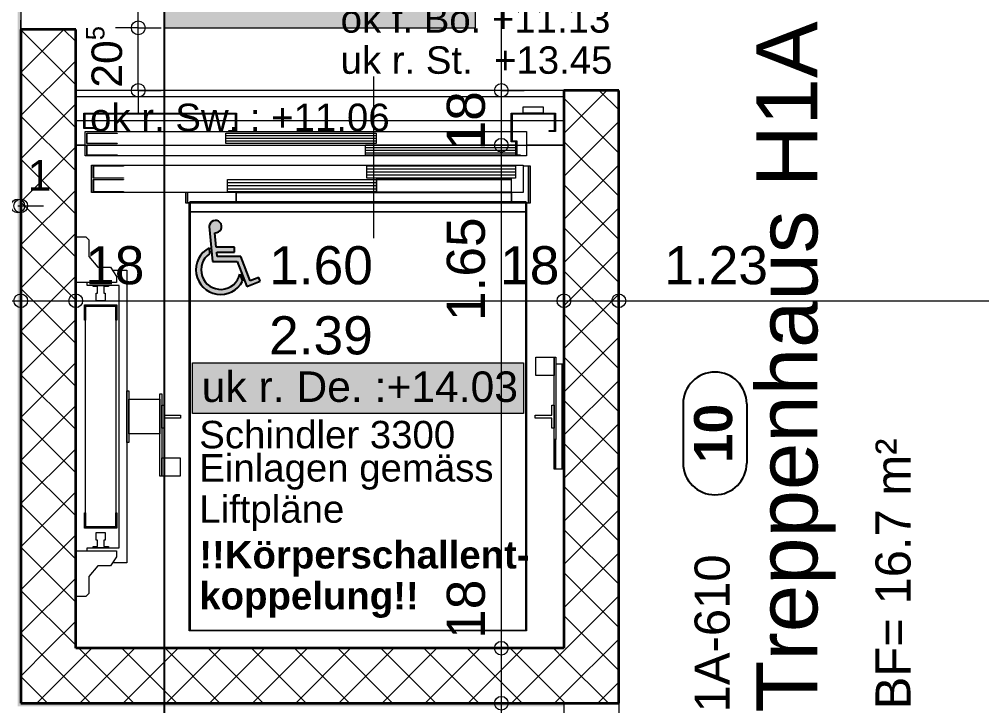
# Model space of a CAD drawing. Header units: metres. Extents: x 0.003 to 0.843, y 0.003 to 0.597.
# Drawn here: x 0.4587 to 0.5218, y 0.3459 to 0.391 of the extents above; entities that cross this region are included whole.
import ezdxf

# ---------------------------------------------------------------- set-up
doc = ezdxf.new("R2010")
doc.units = ezdxf.units.M
for name, pattern in [('AUSGEZOGEN', [0]), ('GESTRICHELT', [0.0033, 0.0025, -0.0008]), ('KURZGESTRICHELT', [0.0025, 0.0015, -0.001]), ('RAND', [44.449999999999996, 12.7, -6.35, 12.7, -6.35, 0, -6.35]), ('STRICHPUNKT', [25.4, 12.7, -6.35, 0, -6.35]), ('VERDECKT', [9.524999999999999, 6.35, -3.175])]:
    doc.linetypes.add(name, pattern=pattern)
for name, color, linetype, lineweight in [('Aufzuege', 7, 'AUSGEZOGEN', 18), ('Beton Ansicht', 7, 'AUSGEZOGEN', 13), ('Bodenplatte', 7, 'AUSGEZOGEN', 18), ('Daemmung', 7, 'AUSGEZOGEN', 18), ('Decke', 7, 'AUSGEZOGEN', 35), ('Detailmasse', 7, 'AUSGEZOGEN', 13), ('Raumbezeichnung', 7, 'AUSGEZOGEN', 18), ('Schnittbegrenzung', 7, 'AUSGEZOGEN', 13), ('Sturz', 7, 'GESTRICHELT', 18), ('Text Koten', 7, 'AUSGEZOGEN', 25), ('Text Werkplan Ausfuehrung', 7, 'AUSGEZOGEN', 25), ('Tuerschwelle', 7, 'AUSGEZOGEN', 25), ('Vermassung Decke', 180, 'VERDECKT', 25), ('Wand Beton bewehrt', 7, 'AUSGEZOGEN', 35), ('Werkplan- Ausfuehrungsmasse', 7, 'AUSGEZOGEN', 13)]:
    doc.layers.add(name, color=color, linetype=linetype, lineweight=lineweight)
doc.styles.add('ARIAL', font='ARIAL.TTF')

msp = doc.modelspace()

# ---------------------------------------------------------------- hatches: boundary and pattern name
at = {"layer": 'Daemmung', "linetype": 'VERDECKT', "lineweight": 18, "true_color": 0xffe0e0}
msp.add_hatch(color=254, dxfattribs=at).paths.add_polyline_path([(0.4341599903628233, 0.3214973598660222), (0.494359989017249, 0.3214973598660222), (0.494359989017249, 0.3216973598615518), (0.4343599903583528, 0.3216973598615518), (0.4343599903583528, 0.3964973581896415), (0.4585599898174405, 0.3964973581896415), (0.4585599898174405, 0.3908973583148113), (0.4587599898129703, 0.3908973583148113), (0.4587599898129703, 0.3966973581851712), (0.4341599903628233, 0.3966973581851712)])
at = {"layer": 'Daemmung', "linetype": 'AUSGEZOGEN', "lineweight": 18, "true_color": 0xffe0e0}
msp.add_hatch(color=254, dxfattribs=at).paths.add_polyline_path([(0.4585599898174405, 0.3458973593206397), (0.494359989017249, 0.3458973593206397), (0.494359989017249, 0.3460973593161694), (0.4587599898129703, 0.3460973593161694), (0.4587599898129703, 0.3908973583148113), (0.4585599898174405, 0.3908973583148113)])
at = {"layer": 'Decke', "linetype": 'RAND', "lineweight": 18, "true_color": 0xedf5de}
msp.add_hatch(color=7, dxfattribs=at).paths.add_polyline_path([(0.4681599896028643, 0.4107973578700115), (0.4681599896028643, 0.3903973583259872), (0.4885599891468887, 0.3903973583259872), (0.4885599891468887, 0.4107973578700115)])
at = {"layer": 'Text Koten', "linetype": 'AUSGEZOGEN', "lineweight": 13, "true_color": 0xf1f1f1}
msp.add_hatch(color=7, dxfattribs=at).paths.add_polyline_path([(0.4700199895612904, 0.368430692150314), (0.4700199895612904, 0.3650973588914863), (0.4917199890762575, 0.3650973588914863), (0.4917199890762575, 0.368430692150314)])
at = {"layer": 'Text Werkplan Ausfuehrung', "linetype": 'AUSGEZOGEN', "lineweight": 25}
for points in [[(0.4719165054410817, 0.3772686108831285), (0.4719265008591086, 0.3773398522521634), (0.4719237709979624, 0.3774117395869416), (0.4719084014948072, 0.3774820177444027), (0.4718808744989464, 0.377548482062216), (0.4718420535465484, 0.3776090475201805), (0.4717931564710716, 0.3776618141483959), (0.4717357171991909, 0.3777051266303056), (0.4716715376307236, 0.3777376262308385), (0.4716026311120947, 0.3777582934206303), (0.4715311592766137, 0.3777664798591941), (0.4714593642329116, 0.3777619287336976), (0.4713894982288317, 0.3777447828153114), (0.471323752997239, 0.37771557998041), (0.471264191000225, 0.3776752363371051), (0.4712126807285989, 0.3776250174864572), (0.4711708380863566, 0.3775664988199169), (0.4711399756989368, 0.3775015160984731), (0.4711210617354767, 0.3774321078638782), (0.4711146895368306, 0.3773604514884218), (0.4713225895321737, 0.3750654515398282), (0.4729425894959638, 0.3750654515398282), (0.4735797894817227, 0.3734292515764006), (0.4744599894620483, 0.3737721515687363), (0.4743627894642212, 0.3740232515631247), (0.473795789476894, 0.3738045515680133), (0.4731747894907752, 0.3754029515322845), (0.4716303895252947, 0.3754029515322845), (0.4716060895258389, 0.3756729515262496), (0.472777889499646, 0.3756729515262496), (0.472777889499646, 0.3760104515187059), (0.4715763895265013, 0.3760104515187059), (0.4714899895284331, 0.3769554514975835), (0.4715619229607154, 0.3769563583402137), (0.4716325681120145, 0.376969941551959), (0.4716997088072121, 0.376995775020403), (0.4717612388077971, 0.3770330483362118), (0.4718152278856676, 0.377080592216093), (0.4718599823753845, 0.3771369151838208), (0.4718940983053413, 0.3772002503586177)], [(0.4709444437927781, 0.3758610356032464), (0.4707948674548957, 0.3757446530675849), (0.4706599079829839, 0.3756115970027008), (0.4705414127552702, 0.3754636887322404), (0.470441003780947, 0.3753029528826711), (0.4703600554974694, 0.3751315896693968), (0.4702996759567176, 0.3749519447793505), (0.4702606916575471, 0.3747664772623038), (0.4702436362323479, 0.3745777258704343), (0.4702487431424749, 0.3743882743068875), (0.4702759424825381, 0.3742007158590331), (0.4703248619372932, 0.3740176179005308), (0.4703948318780412, 0.3738414867481107), (0.4704848945287659, 0.3736747333541243), (0.4705938170765515, 0.373519640304488), (0.4707201085468064, 0.3733783305737471), (0.4708620402123111, 0.3732527384649652), (0.4710176692567137, 0.3731445831322271), (0.4711848653685631, 0.3730553450481839), (0.4713613399018488, 0.3729862457387603), (0.4715446772038848, 0.3729382310624269), (0.4717323676817133, 0.3729119582629219), (0.471921842154397, 0.372907786972637), (0.4721105070209766, 0.372925774289834), (0.4722957797626985, 0.3729656739970514), (0.4724751242935475, 0.3730269399314358), (0.4726460856751834, 0.3731087334608279), (0.472806323721106, 0.3732099349632887), (0.4729536450300409, 0.3733291591529269), (0.4730860330100824, 0.3734647740422357), (0.4732016754825903, 0.373614923281372), (0.4732989894880018, 0.3737775515686067), (0.4731153894920982, 0.3742500515580655), (0.473067304780577, 0.3740846350041102), (0.4729974890411057, 0.3739271531374629), (0.4729072014293796, 0.3737804462086228), (0.4727980703197685, 0.3736471601376489), (0.4726720639369097, 0.3735296987938819), (0.472531454857963, 0.3734301806411745), (0.4723787790257445, 0.3733504005305137), (0.4722167900119493, 0.3732917973291483), (0.4720484093553489, 0.3732554279700198), (0.4718766738706323, 0.3732419483895428), (0.4717046808781996, 0.3732516016975187), (0.4715355323427108, 0.3732842137925513), (0.4713722789278655, 0.3733391965020346), (0.4712178649764325, 0.3734155581900955), (0.4710750754078045, 0.3735119216421491), (0.4709464854908283, 0.3736265489035345), (0.4708344143977697, 0.3737573726242481), (0.4707408833770818, 0.373902033344451), (0.4706675792993549, 0.3740579220483055), (0.4706158242339075, 0.3742222272186473), (0.470586551604722, 0.3743919855438673), (0.4705802893557565, 0.3745641353624506), (0.4705971504292578, 0.3747355718813175), (0.4706368307288011, 0.3749032031720381), (0.4706986146037944, 0.3750640059350476), (0.4707813877565333, 0.3752150800260965), (0.4708836573390192, 0.3753537007615551), (0.471003578877091, 0.3754773680592008), (0.4711389895362781, 0.3755838515282435), (0.4711065895370018, 0.375959151519854)]]:
    msp.add_hatch(color=7, dxfattribs=at).paths.add_polyline_path(points)

# ---------------------------------------------------------------- linework, layer by layer
at = {"layer": 'Aufzuege', "color": 7, "linetype": 'AUSGEZOGEN', "lineweight": 13}
for p, q in [((0.4818999892957516, 0.3765973586344412), (0.4818999892957516, 0.3871973583975127)), ((0.4623599897325056, 0.3862973584176302), (0.4623599897325046, 0.3496973592357032)), ((0.494359989017249, 0.3496973592357032), (0.49435998901725, 0.3862973584176302)), ((0.4623599897325046, 0.3858973584265701), (0.494359989017249, 0.3858973584265701)), ((0.4916999890767044, 0.3852173584417693), (0.4929999890476472, 0.3852173584417693)), ((0.4916999890767044, 0.3847973584511569), (0.4916999890767044, 0.3852173584417693)), ((0.4929999890476472, 0.3852173584417693), (0.4929999890476472, 0.3847973584511569)), ((0.4628999897204347, 0.3842973584623328), (0.4623599897325046, 0.3842973584623328)), ((0.4628999897204347, 0.3842973584623328), (0.4623599897325046, 0.3842973584623328)), ((0.4628999897204347, 0.3847973584511569), (0.4728999894969173, 0.3847973584511569)), ((0.4628999897204347, 0.3837973584735087), (0.4628999897204347, 0.3847973584511569)), ((0.4728399894982583, 0.384737358452498), (0.4629599897190935, 0.384737358452498)), ((0.4629599897190935, 0.384737358452498), (0.4629599897190935, 0.3838573584721677)), ((0.4728399894982583, 0.3842973584623328), (0.4629599897190935, 0.3842973584623328)), ((0.4728399894982583, 0.3842973584623328), (0.4629599897190935, 0.3842973584623328)), ((0.4728399894982583, 0.3836573584766379), (0.4728399894982583, 0.384737358452498)), ((0.4728999894969173, 0.3847973584511569), (0.4728999894969173, 0.383597358477979)), ((0.4908999890945859, 0.3842973584623328), (0.4728999894969173, 0.3842973584623328)), ((0.4908999890945859, 0.3842973584623328), (0.4728999894969173, 0.3842973584623328)), ((0.4908999890945859, 0.3847973584511569), (0.4937999890297657, 0.3847973584511569)), ((0.4908999890945859, 0.3829173584931782), (0.4908999890945859, 0.3847973584511569)), ((0.4937399890311071, 0.384737358452498), (0.4909599890932448, 0.384737358452498)), ((0.4909599890932448, 0.384737358452498), (0.4909599890932448, 0.3829773584918371)), ((0.4937399890311071, 0.3842973584623328), (0.4909599890932448, 0.3842973584623328)), ((0.4937399890311071, 0.3842973584623328), (0.4909599890932448, 0.3842973584623328)), ((0.4929999890476472, 0.3847973584511569), (0.4916999890767044, 0.3847973584511569)), ((0.4937399890311071, 0.3836573584766379), (0.4937399890311071, 0.384737358452498)), ((0.4937999890297657, 0.3847973584511569), (0.4937999890297657, 0.383597358477979)), ((0.494359989017249, 0.3842973584623328), (0.4937999890297657, 0.3842973584623328)), ((0.494359989017249, 0.3842973584623328), (0.4937999890297657, 0.3842973584623328)), ((0.4635399897061295, 0.3837973584735087), (0.4628999897204347, 0.3837973584735087)), ((0.4629599897190935, 0.3838573584721677), (0.4635399897061295, 0.3838573584721677)), ((0.4629799897186465, 0.383597358477979), (0.4908999890945859, 0.383597358477979)), ((0.4629799897186465, 0.3819973585137418), (0.4629799897186465, 0.383597358477979)), ((0.4635399897061295, 0.3838573584721677), (0.4635399897061295, 0.3837973584735087)), ((0.4723999895080931, 0.383597358477979), (0.4723999895080931, 0.3836573584766379)), ((0.4723999895080931, 0.3836573584766379), (0.4728399894982583, 0.3836573584766379)), ((0.4728999894969173, 0.383597358477979), (0.4723999895080931, 0.383597358477979)), ((0.4909599890932448, 0.383597358477979), (0.4918999890722341, 0.383597358477979)), ((0.4918999890722341, 0.383597358477979), (0.4918999890722341, 0.3819973585137418)), ((0.4933999890387066, 0.383597358477979), (0.4933999890387066, 0.3836573584766379)), ((0.4933999890387066, 0.3836573584766379), (0.4937399890311071, 0.3836573584766379)), ((0.4937999890297657, 0.383597358477979), (0.4933999890387066, 0.383597358477979)), ((0.4630799897164112, 0.3828173584954134), (0.4630799897164112, 0.3834973584802142)), ((0.4630799897164112, 0.3834973584802142), (0.4650799896717078, 0.3834973584802142)), ((0.4630999897159643, 0.3834773584806612), (0.4630999897159643, 0.3828373584949665)), ((0.4650799896717078, 0.3834773584806612), (0.4630999897159643, 0.3834773584806612)), ((0.4650799896717078, 0.3834973584802142), (0.4650799896717078, 0.3834773584806612)), ((0.4721999895125635, 0.383327358484014), (0.4820499892923988, 0.383327358484014)), ((0.4721999895125635, 0.3831573584878138), (0.4820499892923988, 0.3831573584878138)), ((0.4721999895125635, 0.3829873584916136), (0.4820499892923988, 0.3829873584916136)), ((0.4722009895125414, 0.3834973584802142), (0.4820489892924213, 0.3834973584802142)), ((0.4722009895125414, 0.3828173584954134), (0.4722009895125414, 0.3834973584802142)), ((0.4820489892924213, 0.3834973584802142), (0.4820489892924213, 0.3828173584954134)), ((0.4909599890932448, 0.3829773584918371), (0.4912799890860922, 0.3829773584918371)), ((0.4912799890860922, 0.3829773584918371), (0.4912799890860922, 0.3820573585124007)), ((0.4623599897325046, 0.3826973584980956), (0.4629799897186465, 0.3826973584980956)), ((0.4629799897186465, 0.3826973584980956), (0.4623599897325046, 0.3826973584980956)), ((0.4650799896717078, 0.3828173584954134), (0.4630799897164112, 0.3828173584954134)), ((0.4630799897164112, 0.3820373585128479), (0.4630799897164112, 0.3827173584976487)), ((0.4630799897164112, 0.3827173584976487), (0.4650799896717078, 0.3827173584976487)), ((0.4630999897159643, 0.3828373584949665), (0.4650799896717078, 0.3828373584949665)), ((0.4630999897159643, 0.3826973584980956), (0.4630999897159643, 0.3820573585124007)), ((0.4650799896717078, 0.3826973584980956), (0.4630999897159643, 0.3826973584980956)), ((0.4650799896717078, 0.3828373584949665), (0.4650799896717078, 0.3828173584954134)), ((0.4650799896717078, 0.3827173584976487), (0.4650799896717078, 0.3826973584980956)), ((0.4820489892924213, 0.3828173584954134), (0.4722009895125414, 0.3828173584954134)), ((0.481349989308045, 0.3825473585014484), (0.4911999890878804, 0.3825473585014484)), ((0.481349989308045, 0.3823773585052483), (0.4911999890878804, 0.3823773585052483)), ((0.4813509893080229, 0.3827173584976487), (0.4911989890879029, 0.3827173584976487)), ((0.4813509893080229, 0.3820373585128479), (0.4813509893080229, 0.3827173584976487)), ((0.4912199890874334, 0.3829173584931782), (0.4908999890945859, 0.3829173584931782)), ((0.4911989890879029, 0.3827173584976487), (0.4911989890879029, 0.3820373585128479)), ((0.4912199890874334, 0.3819973585137418), (0.4912199890874334, 0.3829173584931782)), ((0.4918999890722341, 0.3826973584980956), (0.494359989017249, 0.3826973584980956)), ((0.494359989017249, 0.3826973584980956), (0.4918999890722341, 0.3826973584980956)), ((0.4912199890874334, 0.3819973585137418), (0.4629799897186465, 0.3819973585137418)), ((0.4650799896717078, 0.3820373585128479), (0.4630799897164112, 0.3820373585128479)), ((0.4630999897159643, 0.3820573585124007), (0.4650799896717078, 0.3820573585124007)), ((0.4650799896717078, 0.3820573585124007), (0.4650799896717078, 0.3820373585128479)), ((0.481349989308045, 0.3822073585090481), (0.4911999890878804, 0.3822073585090481)), ((0.4911989890879029, 0.3820373585128479), (0.4813509893080229, 0.3820373585128479)), ((0.4914999890811748, 0.3819973585137418), (0.4912199890874334, 0.3819973585137418)), ((0.4912799890860922, 0.3820573585124007), (0.4914999890811748, 0.3820573585124007)), ((0.4914999890811748, 0.3820573585124007), (0.4914999890811748, 0.3819973585137418)), ((0.4918999890722341, 0.3819973585137418), (0.4914999890811748, 0.3819973585137418)), ((0.4633999897092588, 0.3813973585271528), (0.4916999890767044, 0.3813973585271528)), ((0.4633999897092588, 0.379597358567386), (0.4633999897092588, 0.3813973585271528)), ((0.4634999897070236, 0.3805473585461518), (0.4634999897070236, 0.3813473585282705)), ((0.4634999897070236, 0.3813473585282705), (0.4654999896623201, 0.3813473585282705)), ((0.4635199897065764, 0.3813273585287175), (0.4635199897065764, 0.3805673585457048)), ((0.4654999896623201, 0.3813273585287175), (0.4635199897065764, 0.3813273585287175)), ((0.4654999896623201, 0.3813473585282705), (0.4654999896623201, 0.3813273585287175)), ((0.4814499893058097, 0.3811473585327408), (0.4911999890878804, 0.3811473585327408)), ((0.4814509893057879, 0.3813473585282705), (0.4911989890879029, 0.3813473585282705)), ((0.4814509893057879, 0.3805473585461518), (0.4814509893057879, 0.3813473585282705)), ((0.4911989890879029, 0.3813473585282705), (0.4911989890879029, 0.3805473585461518)), ((0.4916999890767044, 0.3813973585271528), (0.4916999890767044, 0.379597358567386)), ((0.4916999890767044, 0.381337358528494), (0.4920399890691049, 0.381337358528494)), ((0.4920399890691049, 0.381337358528494), (0.4920399890691049, 0.3788973585830322)), ((0.4920399890691049, 0.381337358528494), (0.4921399890668696, 0.381337358528494)), ((0.4920399890691049, 0.3788973585830322), (0.4920399890691049, 0.381337358528494)), ((0.4921399890668696, 0.381337358528494), (0.4921399890668696, 0.3788973585830322)), ((0.4654999896623201, 0.3805473585461518), (0.4634999897070236, 0.3805473585461518)), ((0.4634999897070236, 0.3796473585662684), (0.4634999897070236, 0.380447358548387)), ((0.4634999897070236, 0.380447358548387), (0.4654999896623201, 0.380447358548387)), ((0.4635199897065764, 0.3805673585457048), (0.4654999896623201, 0.3805673585457048)), ((0.4654999896623201, 0.3805673585457048), (0.4654999896623201, 0.3805473585461518)), ((0.4654999896623201, 0.380447358548387), (0.4654999896623201, 0.380427358548834)), ((0.4723009895103062, 0.380447358548387), (0.4820489892924213, 0.380447358548387)), ((0.4723009895103062, 0.3796473585662684), (0.4723009895103062, 0.380447358548387)), ((0.4814499893058097, 0.3809473585372112), (0.4911999890878804, 0.3809473585372112)), ((0.4814499893058097, 0.3807473585416815), (0.4911999890878804, 0.3807473585416815)), ((0.4911989890879029, 0.3805473585461518), (0.4814509893057879, 0.3805473585461518)), ((0.4820489892924213, 0.380447358548387), (0.4820489892924213, 0.3796473585662684)), ((0.4820999892912811, 0.3804573585481635), (0.4820999892912811, 0.380487358547493)), ((0.4820999892912811, 0.380487358547493), (0.4908999890945859, 0.380487358547493)), ((0.4820999892912811, 0.379617358566939), (0.4820999892912811, 0.3804573585481635)), ((0.4820999892912811, 0.3804573585481635), (0.4908999890945859, 0.3804573585481635)), ((0.4908999890945859, 0.3804573585481635), (0.4820999892912811, 0.3804573585481635)), ((0.4908999890945859, 0.380487358547493), (0.4908999890945859, 0.3804573585481635)), ((0.4908999890945859, 0.3804573585481635), (0.4908999890945859, 0.379617358566939)), ((0.4635199897065764, 0.380427358548834), (0.4635199897065764, 0.3796673585658213)), ((0.4654999896623201, 0.380427358548834), (0.4635199897065764, 0.380427358548834)), ((0.4722999895103283, 0.3802473585528574), (0.4820499892923988, 0.3802473585528574)), ((0.4722999895103283, 0.3800473585573278), (0.4820499892923988, 0.3800473585573278)), ((0.4722999895103283, 0.3798473585617981), (0.4820499892923988, 0.3798473585617981)), ((0.4728699894975878, 0.379597358567386), (0.4633999897092588, 0.379597358567386)), ((0.4654999896623201, 0.3796473585662684), (0.4634999897070236, 0.3796473585662684)), ((0.4635199897065764, 0.3796673585658213), (0.4654999896623201, 0.3796673585658213)), ((0.4654999896623201, 0.3796673585658213), (0.4654999896623201, 0.3796473585662684)), ((0.4695799895711251, 0.3788973585830322), (0.4695799895711251, 0.379597358567386)), ((0.4696799895688898, 0.3788973585830322), (0.4696799895688898, 0.379597358567386)), ((0.4696799895688898, 0.379597358567386), (0.4696799895688898, 0.3788973585830322)), ((0.4820489892924213, 0.3796473585662684), (0.4723009895103062, 0.3796473585662684)), ((0.4728699894975878, 0.378997358580797), (0.4728699894975878, 0.3796273585667154)), ((0.4728699894975878, 0.3796273585667154), (0.4820999892912811, 0.3796273585667154)), ((0.4728999894969173, 0.3789173585825852), (0.4728999894969173, 0.3795873585676096)), ((0.4728999894969173, 0.3795873585676096), (0.4908999890945859, 0.3795873585676096)), ((0.4820999892912811, 0.3795873585676096), (0.4820999892912811, 0.379617358566939)), ((0.4820999892912811, 0.379617358566939), (0.4908999890945859, 0.379617358566939)), ((0.4908999890945859, 0.379617358566939), (0.4820999892912811, 0.379617358566939)), ((0.4908999890945859, 0.3795873585676096), (0.4820999892912811, 0.3795873585676096)), ((0.4908999890945859, 0.3796273585667154), (0.4909299890939153, 0.3796273585667154)), ((0.4908999890945859, 0.379617358566939), (0.4908999890945859, 0.3795873585676096)), ((0.4908999890945859, 0.3795873585676096), (0.4908999890945859, 0.3789173585825852)), ((0.4909299890939153, 0.3796273585667154), (0.4909299890939153, 0.378997358580797)), ((0.4916999890767044, 0.379597358567386), (0.4909299890939153, 0.379597358567386)), ((0.4696799895688898, 0.3788973585830322), (0.4695799895711251, 0.3788973585830322)), ((0.4697999895662075, 0.3788973585830322), (0.4696799895688898, 0.3788973585830322)), ((0.4697999895662075, 0.3508373592102222), (0.4697999895662075, 0.3789573585816912)), ((0.4697999895662075, 0.3789573585816912), (0.4698599895648665, 0.3789573585816912)), ((0.4698599895648665, 0.3789573585816912), (0.4698599895648665, 0.378997358580797)), ((0.4698599895648665, 0.378997358580797), (0.4918599890731282, 0.378997358580797)), ((0.4698599895648665, 0.3789573585816912), (0.4698599895648665, 0.350897359208881)), ((0.4698599895648665, 0.3789573585816912), (0.4728699894975878, 0.3789573585816912)), ((0.4698599895648665, 0.3788973585830322), (0.4698599895648665, 0.3789573585816912)), ((0.4728699894975878, 0.3788973585830322), (0.4698599895648665, 0.3788973585830322)), ((0.4698599895648665, 0.3783273585957728), (0.4698599895648665, 0.3788973585830322)), ((0.4728699894975878, 0.3789573585816912), (0.4728699894975878, 0.3788973585830322)), ((0.4908999890945859, 0.3789173585825852), (0.4728999894969173, 0.3789173585825852)), ((0.4728999894969173, 0.3788873585832557), (0.4728999894969173, 0.3789173585825852)), ((0.4728999894969173, 0.3789173585825852), (0.4908999890945859, 0.3789173585825852)), ((0.4908999890945859, 0.3788873585832557), (0.4728999894969173, 0.3788873585832557)), ((0.4908999890945859, 0.3789173585825852), (0.4908999890945859, 0.3788873585832557)), ((0.4909299890939153, 0.3788973585830322), (0.4909299890939153, 0.3789573585816912)), ((0.4909299890939153, 0.3789573585816912), (0.4919199890717871, 0.3789573585816912)), ((0.4918599890731282, 0.3788973585830322), (0.4909299890939153, 0.3788973585830322)), ((0.4918599890731282, 0.378997358580797), (0.4918599890731282, 0.3789573585816912)), ((0.4918599890731282, 0.350897359208881), (0.4918599890731282, 0.3788973585830322)), ((0.4918599890731282, 0.3788973585830322), (0.4918599890731282, 0.3783273585957728)), ((0.4919199890717871, 0.3789573585816912), (0.4919199890717871, 0.3508373592102222)), ((0.4920399890691049, 0.3788973585830322), (0.4919199890717871, 0.3788973585830322)), ((0.4921399890668696, 0.3788973585830322), (0.4920399890691049, 0.3788973585830322)), ((0.4918599890731282, 0.3783273585957728), (0.4698599895648665, 0.3783273585957728)), ((0.4698599895648665, 0.3782973585964433), (0.4698599895648665, 0.3783273585957728)), ((0.4698599895648665, 0.3783273585957728), (0.4918599890731282, 0.3783273585957728)), ((0.4918599890731282, 0.3782973585964433), (0.4698599895648665, 0.3782973585964433)), ((0.4918599890731282, 0.3783273585957728), (0.4918599890731282, 0.3782973585964433)), ((0.4623599897325046, 0.376697358632206), (0.4630199897177524, 0.376697358632206)), ((0.4630199897177524, 0.376697358632206), (0.4632199897132821, 0.3764973586366764)), ((0.4632199897132821, 0.3764973586366764), (0.4632199897132821, 0.3753973586612633)), ((0.4632199897132821, 0.3753973586612633), (0.4638199896998711, 0.3746973586769095)), ((0.4638199896998711, 0.3746973586769095), (0.4646399896815426, 0.3746973586769095)), ((0.4646399896815426, 0.3746973586769095), (0.465039989672602, 0.3740973586903206)), ((0.4647733230118961, 0.3744973586813799), (0.4657199896574027, 0.3744973586813799)), ((0.4657199896574027, 0.3744973586813799), (0.4657199896574027, 0.3552973591105333)), ((0.465039989672602, 0.3736973586992612), (0.4623599897325046, 0.3736973586992612)), ((0.4631199897155174, 0.3734973587037317), (0.4631199897155174, 0.3736973586992612)), ((0.4652199896685787, 0.3734973587037317), (0.4631199897155174, 0.3734973587037317)), ((0.4634999897070236, 0.3734273587052964), (0.4634999897070236, 0.3734973587037317)), ((0.4634999897070236, 0.3734973587037317), (0.4639999896958478, 0.3734973587037317)), ((0.4639999896958478, 0.3734973587037317), (0.4644999896846719, 0.3734973587037317)), ((0.4644999896846719, 0.3734973587037317), (0.4644999896846719, 0.3734273587052964)), ((0.465039989672602, 0.3740973586903206), (0.465039989672602, 0.3736973586992612)), ((0.4652199896685787, 0.3562973590881817), (0.4652199896685787, 0.3734973587037317)), ((0.463799989700318, 0.3734273587052964), (0.4634999897070236, 0.3734273587052964)), ((0.4636999897025532, 0.3724973587260834), (0.4636999897025532, 0.3729973587149075)), ((0.4636999897025532, 0.3729973587149075), (0.463799989700318, 0.3729973587149075)), ((0.463799989700318, 0.3729973587149075), (0.463799989700318, 0.3734273587052964)), ((0.4644999896846719, 0.3734273587052964), (0.4641999896913774, 0.3734273587052964)), ((0.4641999896913774, 0.3734273587052964), (0.4641999896913774, 0.3729973587149075)), ((0.4641999896913774, 0.3729973587149075), (0.4642999896891421, 0.3729973587149075)), ((0.4642999896891421, 0.3729973587149075), (0.4642999896891421, 0.3724973587260834)), ((0.4642999896891421, 0.3724973587260834), (0.4636999897025532, 0.3724973587260834)), ((0.4629399897195407, 0.3712173587546937), (0.4629399897195407, 0.3722173587323419)), ((0.4629399897195407, 0.3722173587323419), (0.4650599896721549, 0.3722173587323419)), ((0.4629999897181993, 0.3721573587336829), (0.4629999897181993, 0.3712173587546937)), ((0.4649999896734959, 0.3721573587336829), (0.4629999897181993, 0.3721573587336829)), ((0.4629999897181993, 0.3576573590577833), (0.4629999897181993, 0.3721373587341301)), ((0.4629999897181993, 0.3721373587341301), (0.4649999896734959, 0.3721373587341301)), ((0.4649999896734959, 0.3712173587546937), (0.4649999896734959, 0.3721573587336829)), ((0.4649999896734959, 0.3721373587341301), (0.4649999896734959, 0.3576573590577833)), ((0.4650599896721549, 0.3722173587323419), (0.4650599896721549, 0.3712173587546937)), ((0.4629999897181993, 0.3712173587546937), (0.4629399897195407, 0.3712173587546937)), ((0.4650599896721549, 0.3712173587546937), (0.4649999896734959, 0.3712173587546937)), ((0.4925199890583762, 0.3675973588356069), (0.4925199890583762, 0.3687973588087848)), ((0.4925199890583762, 0.3687973588087848), (0.493719989031554, 0.3687973588087848)), ((0.4925199890583762, 0.3675973588356069), (0.4925199890583762, 0.3687973588087848)), ((0.4925199890583762, 0.3687973588087848), (0.493719989031554, 0.3687973588087848)), ((0.493719989031554, 0.3633973589294842), (0.493719989031554, 0.3687973588087848)), ((0.493719989031554, 0.3687973588087848), (0.4938399890288718, 0.3687973588087848)), ((0.493719989031554, 0.3687973588087848), (0.493719989031554, 0.3675973588356069)), ((0.493719989031554, 0.3633973589294842), (0.493719989031554, 0.3687973588087848)), ((0.493719989031554, 0.3687973588087848), (0.4938399890288718, 0.3687973588087848)), ((0.493719989031554, 0.3687973588087848), (0.493719989031554, 0.3675973588356069)), ((0.4938399890288718, 0.3687973588087848), (0.4938399890288718, 0.3633973589294842)), ((0.4938399890288718, 0.3687973588087848), (0.4938399890288718, 0.3633973589294842)), ((0.4938399890288718, 0.3683473588188431), (0.4942199890203781, 0.3683473588188431)), ((0.4942199890203781, 0.3683473588188431), (0.4942199890203781, 0.3614473589730701)), ((0.4942199890203781, 0.3683473588188431), (0.494359989017249, 0.3683473588188431)), ((0.493719989031554, 0.3675973588356069), (0.4925199890583762, 0.3675973588356069)), ((0.493719989031554, 0.3675973588356069), (0.4925199890583762, 0.3675973588356069)), ((0.4657199896574027, 0.3631973589339546), (0.4657199896574027, 0.3665973588579586)), ((0.4657199896574027, 0.3665973588579586), (0.4658399896547205, 0.3665973588579586)), ((0.4658399896547205, 0.3665973588579586), (0.4658399896547205, 0.3631973589339546)), ((0.4658399896547205, 0.3637573589214376), (0.4658399896547205, 0.3660373588704756)), ((0.4658399896547205, 0.3660373588704756), (0.4678799896091229, 0.3660373588704756)), ((0.4678799896091229, 0.3609973589831284), (0.4678799896091229, 0.366397358862429)), ((0.4678799896091229, 0.366397358862429), (0.4679999896064408, 0.366397358862429)), ((0.4678799896091229, 0.3609973589831284), (0.4678799896091229, 0.366397358862429)), ((0.4678799896091229, 0.366397358862429), (0.4679999896064408, 0.366397358862429)), ((0.4678799896091229, 0.3660373588704756), (0.4678799896091229, 0.3637573589214376)), ((0.4679999896064408, 0.366397358862429), (0.4679999896064408, 0.3609973589831284)), ((0.4679999896064408, 0.366397358862429), (0.4679999896064408, 0.3609973589831284)), ((0.4679999896064408, 0.3656473588791928), (0.4681399896033114, 0.3656473588791928)), ((0.4679999896064408, 0.3641473589127204), (0.4679999896064408, 0.3656473588791928)), ((0.4681399896033114, 0.3656473588791928), (0.4681399896033114, 0.3649973588937214)), ((0.4935799890346832, 0.3649973588937214), (0.4935799890346832, 0.3656473588791928)), ((0.4935799890346832, 0.3656473588791928), (0.493719989031554, 0.3656473588791928)), ((0.493719989031554, 0.3656473588791928), (0.493719989031554, 0.3641473589127204)), ((0.4681399896033114, 0.3649973588937214), (0.4692399895787246, 0.3649973588937214)), ((0.4692399895787246, 0.3647973588981918), (0.4681399896033114, 0.3647973588981918)), ((0.4681399896033114, 0.3647973588981918), (0.4681399896033114, 0.3641473589127204)), ((0.4692399895787246, 0.3649973588937214), (0.4692399895787246, 0.3647973588981918)), ((0.49247998905927, 0.3647973588981918), (0.49247998905927, 0.3649973588937214)), ((0.49247998905927, 0.3649973588937214), (0.4935799890346832, 0.3649973588937214)), ((0.4935799890346832, 0.3647973588981918), (0.49247998905927, 0.3647973588981918)), ((0.4935799890346832, 0.3641473589127204), (0.4935799890346832, 0.3647973588981918)), ((0.4681399896033114, 0.3641473589127204), (0.4679999896064408, 0.3641473589127204)), ((0.493719989031554, 0.3641473589127204), (0.4935799890346832, 0.3641473589127204)), ((0.4678799896091229, 0.3637573589214376), (0.4658399896547205, 0.3637573589214376)), ((0.4658399896547205, 0.3631973589339546), (0.4657199896574027, 0.3631973589339546)), ((0.493719989031554, 0.3614473589730701), (0.493719989031554, 0.3633973589294842)), ((0.4938399890288718, 0.3633973589294842), (0.493719989031554, 0.3633973589294842)), ((0.4938399890288718, 0.3633973589294842), (0.493719989031554, 0.3633973589294842)), ((0.4938199890293188, 0.3614473589730701), (0.4938199890293188, 0.3633973589294842)), ((0.4938199890293188, 0.3633973589294842), (0.4938199890293188, 0.3614473589730701)), ((0.4679999896064408, 0.3609973589831284), (0.4679999896064408, 0.3621973589563063)), ((0.4679999896064408, 0.3621973589563063), (0.4691999895796187, 0.3621973589563063)), ((0.4679999896064408, 0.3609973589831284), (0.4679999896064408, 0.3621973589563063)), ((0.4679999896064408, 0.3621973589563063), (0.4691999895796187, 0.3621973589563063)), ((0.4691999895796187, 0.3621973589563063), (0.4691999895796187, 0.3609973589831284)), ((0.4691999895796187, 0.3621973589563063), (0.4691999895796187, 0.3609973589831284)), ((0.4679999896064408, 0.3609973589831284), (0.4678799896091229, 0.3609973589831284)), ((0.4679999896064408, 0.3609973589831284), (0.4678799896091229, 0.3609973589831284)), ((0.4691999895796187, 0.3609973589831284), (0.4679999896064408, 0.3609973589831284)), ((0.4691999895796187, 0.3609973589831284), (0.4679999896064408, 0.3609973589831284)), ((0.4938199890293188, 0.3614473589730701), (0.493719989031554, 0.3614473589730701)), ((0.4942199890203781, 0.3614473589730701), (0.4938199890293188, 0.3614473589730701)), ((0.494359989017249, 0.3614473589730701), (0.4942199890203781, 0.3614473589730701)), ((0.4629399897195407, 0.3575773590595713), (0.4629399897195407, 0.3585773590372197)), ((0.4629399897195407, 0.3585773590372197), (0.4629999897181993, 0.3585773590372197)), ((0.4629999897181993, 0.3585773590372197), (0.4629999897181993, 0.3576373590582302)), ((0.4649999896734959, 0.3576373590582302), (0.4649999896734959, 0.3585773590372197)), ((0.4649999896734959, 0.3585773590372197), (0.4650599896721549, 0.3585773590372197)), ((0.4650599896721549, 0.3585773590372197), (0.4650599896721549, 0.3575773590595713)), ((0.4650599896721549, 0.3575773590595713), (0.4629399897195407, 0.3575773590595713)), ((0.4649999896734959, 0.3576573590577833), (0.4629999897181993, 0.3576573590577833)), ((0.4629999897181993, 0.3576373590582302), (0.4649999896734959, 0.3576373590582302)), ((0.4636999897025532, 0.3572973590658298), (0.4642999896891421, 0.3572973590658298)), ((0.4636999897025532, 0.3567973590770057), (0.4636999897025532, 0.3572973590658298)), ((0.4642999896891421, 0.3572973590658298), (0.4642999896891421, 0.3567973590770057)), ((0.463799989700318, 0.3567973590770057), (0.4636999897025532, 0.3567973590770057)), ((0.463799989700318, 0.356367359086617), (0.463799989700318, 0.3567973590770057)), ((0.4642999896891421, 0.3567973590770057), (0.4641999896913774, 0.3567973590770057)), ((0.4641999896913774, 0.3567973590770057), (0.4641999896913774, 0.356367359086617)), ((0.4623599897325046, 0.3560973590926519), (0.465039989672602, 0.3560973590926519)), ((0.4631199897155174, 0.3562973590881817), (0.4652199896685787, 0.3562973590881817)), ((0.4631199897155174, 0.3560973590926519), (0.4631199897155174, 0.3562973590881817)), ((0.4634999897070236, 0.3562973590881817), (0.4634999897070236, 0.356367359086617)), ((0.4634999897070236, 0.356367359086617), (0.463799989700318, 0.356367359086617)), ((0.4639999896958478, 0.3562973590881817), (0.4634999897070236, 0.3562973590881817)), ((0.4644999896846719, 0.3562973590881817), (0.4639999896958478, 0.3562973590881817)), ((0.4641999896913774, 0.356367359086617), (0.4644999896846719, 0.356367359086617)), ((0.4644999896846719, 0.356367359086617), (0.4644999896846719, 0.3562973590881817)), ((0.465039989672602, 0.3560973590926519), (0.465039989672602, 0.3556973591015926)), ((0.465039989672602, 0.3556973591015926), (0.4646399896815426, 0.3550973591150037)), ((0.4657199896574027, 0.3552973591105333), (0.4647733230118961, 0.3552973591105333)), ((0.4638199896998711, 0.3550973591150037), (0.4632199897132821, 0.3543973591306499)), ((0.4646399896815426, 0.3550973591150037), (0.4638199896998711, 0.3550973591150037)), ((0.4632199897132821, 0.3543973591306499), (0.4632199897132821, 0.3532973591552368)), ((0.4630199897177524, 0.3530973591597071), (0.4623599897325046, 0.3530973591597071)), ((0.4632199897132821, 0.3532973591552368), (0.4630199897177524, 0.3530973591597071)), ((0.4919199890717871, 0.3508373592102222), (0.4697999895662075, 0.3508373592102222)), ((0.4698599895648665, 0.350897359208881), (0.4918599890731282, 0.350897359208881)), ((0.4623599897325046, 0.3496973592357032), (0.494359989017249, 0.3496973592357032))]:
    msp.add_line(p, q, dxfattribs=at)
at = {"layer": 'Beton Ansicht', "color": 7, "linetype": 'AUSGEZOGEN', "lineweight": 18}
for p, q in [((0.494359989017249, 0.3460973593161694), (0.494359989017249, 0.3214973598660222)), ((0.4979599889367826, 0.3460973593161694), (0.4979599889367826, 0.3214973598660222))]:
    msp.add_line(p, q, dxfattribs=at)
at = {"layer": 'Bodenplatte', "color": 92, "linetype": 'VERDECKT', "lineweight": 18, "true_color": 0x00c600}
for p, q in [((0.4587599898129703, 0.3966973581851712), (0.4587599898129703, 0.3902973583282223)), ((0.494359989017249, 0.3460973593161694), (0.494359989017249, 0.3214973598660222))]:
    msp.add_line(p, q, dxfattribs=at)
at = {"layer": 'Daemmung', "color": 240, "linetype": 'VERDECKT', "lineweight": 18}
for p, q in [((0.4587599898129703, 0.3460973593161694), (0.4587599898129703, 0.3908973583148113)), ((0.4979599889367826, 0.3460973593161694), (0.4587599898129703, 0.3460973593161694))]:
    msp.add_line(p, q, dxfattribs=at)
at = {"layer": 'Decke', "color": 92, "linetype": 'RAND', "lineweight": 18, "true_color": 0x00c600}
for p, q in [((0.4681599896028643, 0.4107973578700115), (0.4681599896028643, 0.3903973583259872)), ((0.4885599891468887, 0.3903973583259872), (0.4885599891468887, 0.4107973578700115)), ((0.4681599896028643, 0.3903973583259872), (0.4885599891468887, 0.3903973583259872))]:
    msp.add_line(p, q, dxfattribs=at)
at = {"layer": 'Detailmasse', "color": 240, "linetype": 'AUSGEZOGEN', "lineweight": 13}
for p, q in [((0.4587599898129705, 0.3787192594669168), (0.4587599898129705, 0.3802192594799553)), ((0.4585599898174404, 0.3787192594669168), (0.4587599898129705, 0.3787192594669168)), ((0.4587599898129705, 0.3787192594669168), (0.4587599898129705, 0.3772192624751186)), ((0.4587599898129705, 0.3787192594669168), (0.460259989826009, 0.3787192594669168))]:
    msp.add_line(p, q, dxfattribs=at)
for centre in [(0.4585599898174404, 0.3787192594669168), (0.4587599898129705, 0.3787192594669168)]:
    msp.add_circle(centre, 0.0004500000039115548, dxfattribs=at)
at = {"layer": 'Schnittbegrenzung', "color": 14, "linetype": 'STRICHPUNKT', "lineweight": 25, "true_color": 0xb20000}
msp.add_line((0.4681599896028643, 0.584599987000227), (0.4681599896028643, 0.2560973613278256), dxfattribs=at)
at = {"layer": 'Sturz', "color": 7, "linetype": 'RAND', "lineweight": 18}
msp.add_line((0.494359989017247, 0.3862973584176302), (0.4623599897325029, 0.3862973584176302), dxfattribs=at)
at = {"layer": 'Text Koten', "color": 7, "linetype": 'AUSGEZOGEN', "lineweight": 13}
for p, q in [((0.4700199895612904, 0.3650973588914863), (0.4700199895612904, 0.368430692150314)), ((0.4700199895612904, 0.368430692150314), (0.4917199890762575, 0.368430692150314)), ((0.4917199890762575, 0.368430692150314), (0.4917199890762575, 0.3650973588914863)), ((0.4917199890762575, 0.3650973588914863), (0.4700199895612904, 0.3650973588914863))]:
    msp.add_line(p, q, dxfattribs=at)
at = {"layer": 'Text Werkplan Ausfuehrung', "color": 7, "linetype": 'AUSGEZOGEN', "lineweight": 25}
for p, q in [((0.4711146895368207, 0.3773604514885311), (0.4713225895321737, 0.3750654515398282)), ((0.4715763895265013, 0.3760104515187059), (0.4714899895284331, 0.3769554514975835)), ((0.4711065895370018, 0.3759591515198549), (0.4711389895362781, 0.3755838515282421)), ((0.472777889499646, 0.3760104515187059), (0.4715763895265013, 0.3760104515187059)), ((0.4716303895252947, 0.3754029515322845), (0.4716060895258389, 0.3756729515262496)), ((0.4716060895258389, 0.3756729515262496), (0.472777889499646, 0.3756729515262496)), ((0.4731747894907752, 0.3754029515322845), (0.4716303895252947, 0.3754029515322845)), ((0.472777889499646, 0.3756729515262496), (0.472777889499646, 0.3760104515187059)), ((0.473795789476894, 0.3738045515680133), (0.4731747894907752, 0.3754029515322845)), ((0.4713225895321737, 0.3750654515398282), (0.4729425894959638, 0.3750654515398282)), ((0.4729425894959638, 0.3750654515398282), (0.4735797894817227, 0.3734292515764006)), ((0.4731152779529773, 0.3742495429787232), (0.4731155871114995, 0.3742495429787232)), ((0.4731153894921023, 0.374250051558055), (0.4732989894879984, 0.3737775515686163)), ((0.4735797894817227, 0.3734292515764006), (0.4744599894620483, 0.3737721515687363)), ((0.4743627894642212, 0.3740232515631247), (0.473795789476894, 0.3738045515680133)), ((0.4744599894620483, 0.3737721515687363), (0.4743627894642212, 0.3740232515631247))]:
    msp.add_line(p, q, dxfattribs=at)
at = {"layer": 'Text Werkplan Ausfuehrung', "color": 240, "linetype": 'AUSGEZOGEN', "lineweight": 25}
for p, q in [((0.5021780451917974, 0.3657343367673162), (0.5021780451917974, 0.3618496164418462)), ((0.5063447116995183, 0.3657343367673162), (0.5063447116995183, 0.3618496164418462))]:
    msp.add_line(p, q, dxfattribs=at)
at = {"layer": 'Text Werkplan Ausfuehrung', "color": 7, "linetype": 'AUSGEZOGEN', "lineweight": 25}
for centre, radius, start, end in [((0.4715208563481869, 0.377360443742123), 0.0004061668114202529, 265.6415807579346, 179.998907255447), ((0.4718626967067812, 0.374526575110758), 0.001619868272449319, 117.8248839239989, 332.4580576222934), ((0.4718623959766296, 0.374524585410575), 0.001282716486983517, 124.3304086091711, 347.6416466372832)]:
    msp.add_arc(centre, radius, start, end, dxfattribs=at)
at = {"layer": 'Text Werkplan Ausfuehrung', "color": 240, "linetype": 'AUSGEZOGEN', "lineweight": 25}
for centre, start, end in [((0.5042613784456579, 0.3657343367673162), 0, 180), ((0.5042613784456579, 0.3618496164418462), 180, 0)]:
    msp.add_arc(centre, 0.002083333253860474, start, end, dxfattribs=at)
at = {"layer": 'Tuerschwelle', "color": 240, "linetype": 'KURZGESTRICHELT', "lineweight": 13}
for p, q in [((0.494359989017247, 0.3862973584176302), (0.4623599897325029, 0.3862973584176302)), ((0.4623599897325029, 0.3826973584980965), (0.4943599890172484, 0.3826973584980965))]:
    msp.add_line(p, q, dxfattribs=at)
at = {"layer": 'Vermassung Decke', "color": 92, "linetype": 'AUSGEZOGEN', "lineweight": 13, "true_color": 0x00c600}
for p, q in [((0.4664599896408622, 0.3903973583259872), (0.4664599896408622, 0.4107973578700115)), ((0.4664599896408621, 0.3903973583259872), (0.4649599896278236, 0.3903973583259872)), ((0.4664599896408621, 0.3903973583259872), (0.4679599866326604, 0.3903973583259872)), ((0.4664599896408622, 0.3903973583259872), (0.4664599896408622, 0.3903973583259872)), ((0.4664599896408622, 0.3862973584176293), (0.4664599896408622, 0.3903973583259872)), ((0.4664599896408621, 0.3862973584176293), (0.4649599896278236, 0.3862973584176293)), ((0.4664599896408621, 0.3862973584176293), (0.4679599866326604, 0.3862973584176293)), ((0.4664599896408622, 0.3862973584176293), (0.4664599896408622, 0.3862973584176293)), ((0.4664599896408621, 0.3862973584176293), (0.4664599896408621, 0.3847973614258312))]:
    msp.add_line(p, q, dxfattribs=at)
for centre in [(0.4664599896408621, 0.3903973583259872), (0.4664599896408621, 0.3862973584176293)]:
    msp.add_circle(centre, 0.0004500000039115548, dxfattribs=at)
at = {"layer": 'Wand Beton bewehrt', "color": 7, "linetype": 'AUSGEZOGEN', "lineweight": 35}
for p, q in [((0.462359989732504, 0.3902973583282223), (0.4587599898129703, 0.3902973583282223)), ((0.4587599898129703, 0.3902973583282223), (0.4587599898129703, 0.3862973584176293)), ((0.462359989732504, 0.3862973584176293), (0.462359989732504, 0.3902973583282223)), ((0.4587599898129703, 0.3862973584176293), (0.4587599898129703, 0.3496973592357032)), ((0.462359989732504, 0.3496973592357032), (0.462359989732504, 0.3862973584176293)), ((0.494359989017249, 0.3862973584176293), (0.494359989017249, 0.3496973592357032)), ((0.4979599889367826, 0.3862973584176293), (0.494359989017249, 0.3862973584176293)), ((0.4979599889367826, 0.3460973593161694), (0.4979599889367826, 0.3862973584176293)), ((0.4587599898129703, 0.3496973592357032), (0.4587599898129703, 0.3460973593161694)), ((0.494359989017249, 0.3496973592357032), (0.462359989732504, 0.3496973592357032)), ((0.4587599898129703, 0.3460973593161694), (0.494359989017249, 0.3460973593161694)), ((0.494359989017249, 0.3460973593161694), (0.4979599889367826, 0.3460973593161694))]:
    msp.add_line(p, q, dxfattribs=at)
at = {"layer": 'Wand Beton bewehrt', "color": 7, "linetype": 'AUSGEZOGEN', "lineweight": 13}
for p, q in [((0.4587599898129703, 0.3874721866009781), (0.4615851615402145, 0.3902973583282223)), ((0.4587599898129703, 0.3902683253439597), (0.462359989732504, 0.386668325424426)), ((0.4615593839534541, 0.3902973583282223), (0.462359989732504, 0.3894967525491724)), ((0.4587599898129703, 0.3846437594762319), (0.462359989732504, 0.3882437593957656)), ((0.4587599898129703, 0.3874398982192137), (0.462359989732504, 0.3838398982996801)), ((0.494359989017249, 0.3834742060588106), (0.4971831413760677, 0.3862973584176294)), ((0.4966720822362549, 0.3862973584176294), (0.4979599889367825, 0.3850094517171018)), ((0.494359989017249, 0.3857810245118892), (0.4979599889367825, 0.3821810245923556)), ((0.4587599898129703, 0.3818153323514856), (0.462359989732504, 0.3854153322710194)), ((0.4587599898129703, 0.3846114710944674), (0.462359989732504, 0.3810114711749337)), ((0.494359989017249, 0.3806457789340642), (0.4979599889367825, 0.384245778853598)), ((0.4587599898129703, 0.3789869052267395), (0.462359989732504, 0.3825869051462732)), ((0.494359989017249, 0.3829525973871426), (0.4979599889367825, 0.3793525974676091)), ((0.4587599898129703, 0.3817830439697212), (0.462359989732504, 0.3781830440501875)), ((0.494359989017249, 0.3778173518093181), (0.4979599889367825, 0.3814173517288517)), ((0.494359989017249, 0.3801241702623967), (0.4979599889367825, 0.3765241703428632)), ((0.4587599898129703, 0.3761584781019934), (0.462359989732504, 0.3797584780215269)), ((0.4587599898129703, 0.3789546168449749), (0.462359989732504, 0.3753546169254413)), ((0.494359989017249, 0.3749889246845718), (0.4979599889367825, 0.3785889246041055)), ((0.494359989017249, 0.3772957431376505), (0.4979599889367825, 0.3736957432181169)), ((0.4587599898129703, 0.3733300509772471), (0.462359989732504, 0.3769300508967808)), ((0.4587599898129703, 0.3761261897202287), (0.462359989732504, 0.372526189800695)), ((0.494359989017249, 0.3721604975598257), (0.4979599889367825, 0.3757604974793592)), ((0.494359989017249, 0.3744673160129043), (0.4979599889367825, 0.3708673160933708)), ((0.4587599898129703, 0.3705016238525009), (0.462359989732504, 0.3741016237720345)), ((0.4587599898129703, 0.3732977625954826), (0.462359989732504, 0.369697762675949)), ((0.494359989017249, 0.3693320704350795), (0.4979599889367825, 0.3729320703546131)), ((0.494359989017249, 0.371638888888158), (0.4979599889367825, 0.3680388889686245)), ((0.4587599898129703, 0.3676731967277546), (0.462359989732504, 0.3712731966472884)), ((0.4587599898129703, 0.3704693354707365), (0.462359989732504, 0.3668693355512028)), ((0.494359989017249, 0.3665036433103332), (0.4979599889367825, 0.3701036432298668)), ((0.494359989017249, 0.3688104617634116), (0.4979599889367825, 0.3652104618438782)), ((0.4587599898129703, 0.3648447696030084), (0.462359989732504, 0.3684447695225422)), ((0.4587599898129703, 0.3676409083459901), (0.462359989732504, 0.3640409084264564)), ((0.494359989017249, 0.3636752161855871), (0.4979599889367825, 0.3672752161051206)), ((0.494359989017249, 0.3659820346386655), (0.4979599889367825, 0.3623820347191321)), ((0.4587599898129703, 0.3620163424782623), (0.462359989732504, 0.3656163423977958)), ((0.4587599898129703, 0.364812481221244), (0.462359989732504, 0.3612124813017104)), ((0.494359989017249, 0.3608467890608407), (0.4979599889367825, 0.3644467889803745)), ((0.4587599898129703, 0.3591879153535161), (0.462359989732504, 0.3627879152730498)), ((0.494359989017249, 0.3631536075139192), (0.4979599889367825, 0.3595536075943857)), ((0.4587599898129703, 0.3619840540964977), (0.462359989732504, 0.358384054176964)), ((0.494359989017249, 0.3580183619360946), (0.4979599889367825, 0.3616183618556282)), ((0.494359989017249, 0.3603251803891731), (0.4979599889367825, 0.3567251804696396)), ((0.4587599898129703, 0.3563594882287698), (0.462359989732504, 0.3599594881483034)), ((0.4587599898129703, 0.3591556269717515), (0.462359989732504, 0.3555556270522178)), ((0.494359989017249, 0.3551899348113485), (0.4979599889367825, 0.358789934730882)), ((0.4587599898129703, 0.3535310611040235), (0.462359989732504, 0.3571310610235573)), ((0.494359989017249, 0.357496753264427), (0.4979599889367825, 0.3538967533448935)), ((0.4587599898129703, 0.3563271998470053), (0.462359989732504, 0.3527271999274716)), ((0.494359989017249, 0.3523615076866022), (0.4979599889367825, 0.3559615076061357)), ((0.494359989017249, 0.3546683261396807), (0.4979599889367825, 0.3510683262201472)), ((0.4587599898129703, 0.3507026339792774), (0.462359989732504, 0.3543026338988111)), ((0.4587599898129703, 0.3534987727222592), (0.462359989732504, 0.3498987728027255)), ((0.494359989017249, 0.349533080561856), (0.4979599889367825, 0.3531330804813895)), ((0.4605831421941424, 0.3496973592357032), (0.462359989732504, 0.3514742067740648)), ((0.494359989017249, 0.3518398990149346), (0.4979599889367825, 0.3482398990954011)), ((0.4587599898129703, 0.350670345597513), (0.4597329761747801, 0.3496973592357032)), ((0.494359989017249, 0.3467046534371098), (0.4979599889367825, 0.3503046533566434)), ((0.4587599898129703, 0.3478742068545314), (0.4605831421941422, 0.3496973592357032)), ((0.4633329760943141, 0.3460973593161694), (0.4597329761747803, 0.3496973592357032)), ((0.4598115693993546, 0.3460973593161694), (0.4634115693188885, 0.3496973592357032)), ((0.4661614032190605, 0.3460973593161694), (0.4625614032995266, 0.3496973592357032)), ((0.4626399965241007, 0.3460973593161694), (0.4662399964436346, 0.3496973592357032)), ((0.4689898303438067, 0.3460973593161694), (0.4653898304242729, 0.3496973592357032)), ((0.465468423648847, 0.3460973593161694), (0.4690684235683809, 0.3496973592357032)), ((0.4718182574685528, 0.3460973593161694), (0.468218257549019, 0.3496973592357032)), ((0.4682968507735932, 0.3460973593161694), (0.471896850693127, 0.3496973592357032)), ((0.4746466845932992, 0.3460973593161694), (0.4710466846737653, 0.3496973592357032)), ((0.4711252778983394, 0.3460973593161694), (0.4747252778178733, 0.3496973592357032)), ((0.4774751117180452, 0.3460973593161694), (0.4738751117985114, 0.3496973592357032)), ((0.4739537050230856, 0.3460973593161694), (0.4775537049426196, 0.3496973592357032)), ((0.4803035388427915, 0.3460973593161694), (0.4767035389232576, 0.3496973592357032)), ((0.4767821321478319, 0.3460973593161694), (0.4803821320673658, 0.3496973592357032)), ((0.4831319659675377, 0.3460973593161694), (0.4795319660480039, 0.3496973592357032)), ((0.479610559272578, 0.3460973593161694), (0.4832105591921119, 0.3496973592357032)), ((0.4859603930922838, 0.3460973593161694), (0.4823603931727499, 0.3496973592357032)), ((0.4824389863973242, 0.3460973593161694), (0.4860389863168581, 0.3496973592357032)), ((0.4887888202170302, 0.3460973593161694), (0.4851888202974964, 0.3496973592357032)), ((0.4852674135220704, 0.3460973593161694), (0.4888674134416043, 0.3496973592357032)), ((0.4916172473417763, 0.3460973593161694), (0.4880172474222425, 0.3496973592357032)), ((0.4880958406468168, 0.3460973593161694), (0.4916958405663507, 0.3496973592357032)), ((0.494359989017249, 0.346183044765443), (0.4908456745469887, 0.3496973592357032)), ((0.490924267771563, 0.3460973593161694), (0.494359989017249, 0.3495330805618553)), ((0.494359989017249, 0.3490114718901892), (0.493674101671735, 0.3496973592357032)), ((0.494359989017249, 0.3490114718901883), (0.4972741015912679, 0.3460973593161694)), ((0.4605045489695679, 0.3460973593161694), (0.4587599898129703, 0.347841918472767)), ((0.4965811220210548, 0.3460973593161694), (0.4979599889367825, 0.3474762262318972)), ((0.4937526948963091, 0.3460973593161694), (0.494359989017249, 0.3467046534371093)), ((0.494359989017249, 0.3461830447654421), (0.4944456744665217, 0.3460973593161694))]:
    msp.add_line(p, q, dxfattribs=at)
at = {"layer": 'Werkplan- Ausfuehrungsmasse', "color": 7, "linetype": 'AUSGEZOGEN', "lineweight": 13}
for p, q in [((0.4902599891088907, 0.3862973584176293), (0.4902599891088907, 0.4148973577783694)), ((0.4902599891088907, 0.3862973584176293), (0.4887599890958522, 0.3862973584176293)), ((0.4902599891088907, 0.3862973584176293), (0.4917599861006889, 0.3862973584176293)), ((0.4902599891088907, 0.3862973584176293), (0.4902599891088907, 0.3862973584176293)), ((0.4902599891088907, 0.3826973584980956), (0.4902599891088907, 0.3862973584176293)), ((0.4902599891088907, 0.3826973584980956), (0.4887599890958522, 0.3826973584980956)), ((0.4902599891088907, 0.3826973584980956), (0.4917599861006889, 0.3826973584980956)), ((0.4902599891088907, 0.3826973584980956), (0.4902599891088907, 0.3826973584980956)), ((0.4902599891088907, 0.3496973592357032), (0.4902599891088907, 0.3826973584980956)), ((0.4587599898129703, 0.3724973587260834), (0.4587599898129703, 0.373997358739122)), ((0.462359989732504, 0.3724973587260834), (0.462359989732504, 0.373997358739122)), ((0.494359989017249, 0.3724973587260834), (0.494359989017249, 0.373997358739122)), ((0.4979599889367826, 0.3724973587260834), (0.4979599889367826, 0.373997358739122)), ((0.4341599903628233, 0.3724973587260834), (0.4587599898129703, 0.3724973587260834)), ((0.4587599898129703, 0.3724973587260834), (0.4587599898129703, 0.3709973617342852)), ((0.4587599898129703, 0.3724973587260834), (0.4587599898129703, 0.3724973587260834)), ((0.4587599898129703, 0.3724973587260834), (0.462359989732504, 0.3724973587260834)), ((0.462359989732504, 0.3724973587260834), (0.462359989732504, 0.3709973617342852)), ((0.462359989732504, 0.3724973587260834), (0.462359989732504, 0.3724973587260834)), ((0.462359989732504, 0.3724973587260834), (0.494359989017249, 0.3724973587260834)), ((0.494359989017249, 0.3724973587260834), (0.494359989017249, 0.3709973617342852)), ((0.494359989017249, 0.3724973587260834), (0.494359989017249, 0.3724973587260834)), ((0.494359989017249, 0.3724973587260834), (0.4979599889367826, 0.3724973587260834)), ((0.4979599889367826, 0.3724973587260834), (0.4979599889367826, 0.3709973617342852)), ((0.4979599889367826, 0.3724973587260834), (0.4979599889367826, 0.3724973587260834)), ((0.4979599889367826, 0.3724973587260834), (0.5225599883869297, 0.3724973587260834)), ((0.4902599891088907, 0.3496973592357032), (0.4887599890958522, 0.3496973592357032)), ((0.4902599891088907, 0.3496973592357032), (0.4917599861006889, 0.3496973592357032)), ((0.4902599891088907, 0.3496973592357032), (0.4902599891088907, 0.3496973592357032)), ((0.4902599891088907, 0.3460973593161694), (0.4902599891088907, 0.3496973592357032)), ((0.4902599891088907, 0.3460973593161694), (0.4887599890958522, 0.3460973593161694)), ((0.4902599891088907, 0.3460973593161694), (0.4917599861006889, 0.3460973593161694)), ((0.4902599891088907, 0.3460973593161694), (0.4902599891088907, 0.3460973593161694)), ((0.4902599891088907, 0.3214973598660222), (0.4902599891088907, 0.3460973593161694))]:
    msp.add_line(p, q, dxfattribs=at)
for centre in [(0.4902599891088907, 0.3862973584176293), (0.4902599891088907, 0.3826973584980956), (0.4587599898129703, 0.3724973587260834), (0.462359989732504, 0.3724973587260834), (0.494359989017249, 0.3724973587260834), (0.4979599889367826, 0.3724973587260834), (0.4902599891088907, 0.3496973592357032), (0.4902599891088907, 0.3460973593161694)]:
    msp.add_circle(centre, 0.0004500000039115548, dxfattribs=at)

# ---------------------------------------------------------------- texts
at = {"layer": 'Detailmasse', "color": 240, "linetype": 'AUSGEZOGEN', "lineweight": 18, "insert": (0.4592099898029122, 0.3797192594445651), "char_height": 0.002, "width": 0.001, "attachment_point": 7, "style": 'ARIAL'}
msp.add_mtext('1', dxfattribs=at)
at = {"layer": 'Raumbezeichnung', "color": 7, "linetype": 'AUSGEZOGEN', "lineweight": 35, "insert": (0.5121840673001202, 0.3454819616858813), "char_height": 0.004, "width": 0.002, "attachment_point": 7, "rotation": 90.00000250447816, "style": 'ARIAL'}
msp.add_mtext('Treppenhaus\\~H1A', dxfattribs=at)
at = {"layer": 'Raumbezeichnung', "color": 7, "linetype": 'AUSGEZOGEN', "lineweight": 25, "char_height": 0.002299999952316284, "width": 0.001149999976158142, "attachment_point": 7, "rotation": 90.00000250447816, "style": 'ARIAL'}
for s, insert in [('BF=\\~16.7\\~m²', (0.5171166551789897, 0.3456973592245739)), ('1A-610', (0.5052578141343589, 0.345497105897789))]:
    msp.add_mtext(s, dxfattribs=dict(at, insert=insert))
at = {"layer": 'Text Koten', "color": 7, "linetype": 'AUSGEZOGEN', "lineweight": 18, "attachment_point": 7, "style": 'ARIAL'}
for s, insert, char_height, width in [('ok\\~f.\\~Bo.\\~+11.13', (0.479724137360636, 0.3900573582043448), 0.001799999952316284, 0.0008999999761581421), ('uk\\~r.\\~St.\\~\\~+13.45', (0.4797241372426151, 0.3873573581566611), 0.001799999952316284, 0.0008999999761581421), ('uk\\~r.\\~De.\\~:+14.03', (0.4706199895041678, 0.3658306921860767), 0.002, 0.001)]:
    msp.add_mtext(s, dxfattribs=dict(at, insert=insert, char_height=char_height, width=width))
at = {"layer": 'Text Werkplan Ausfuehrung', "color": 240, "linetype": 'AUSGEZOGEN', "lineweight": 18, "char_height": 0.001799999952316284, "width": 0.0008999999761581421, "attachment_point": 7, "style": 'ARIAL'}
for s, insert in [('ok\\~r.\\~Sw.\\~:\\~+11.06', (0.4633041377381207, 0.3835973584817043)), ('\\fArial|i0|b1|c0|p0;!!Körperschallent-', (0.4704604184019139, 0.3543906924641324)), ('\\fArial|i0|b1|c0|p0;koppelung!!', (0.4704604182838931, 0.3516906924164487))]:
    msp.add_mtext(s, dxfattribs=dict(at, insert=insert))
at = {"layer": 'Text Werkplan Ausfuehrung', "color": 240, "linetype": 'AUSGEZOGEN', "lineweight": 25, "insert": (0.5054280451098411, 0.3618496164418462), "char_height": 0.0025, "width": 0.00125, "attachment_point": 7, "rotation": 90.00000250447816, "style": 'ARIAL'}
msp.add_mtext('\\fArial|i0|b1|c0|p0;10', dxfattribs=at)
at = {"layer": 'Text Werkplan Ausfuehrung', "color": 7, "linetype": 'AUSGEZOGEN', "lineweight": 18, "char_height": 0.001799999952316284, "width": 0.0008999999761581421, "attachment_point": 7, "style": 'ARIAL'}
for s, insert in [('Schindler\\~3300', (0.4704604183232334, 0.36279069207561)), ('Einlagen\\~gemäss', (0.4704604182052126, 0.3600906920279264)), ('Liftpläne', (0.4704604180871919, 0.3573906922186611))]:
    msp.add_mtext(s, dxfattribs=dict(at, insert=insert))
at = {"layer": 'Vermassung Decke', "color": 92, "linetype": 'AUSGEZOGEN', "lineweight": 18, "true_color": 0x00c600, "attachment_point": 7, "rotation": 90.00000250447816, "style": 'ARIAL'}
for s, insert, char_height, width in [('5', (0.4642592166250405, 0.3895821468890498), 0.001200000047683716, 0.0006000000238418579), ('20', (0.4654258832519708, 0.3864743706730446), 0.002, 0.001)]:
    msp.add_mtext(s, dxfattribs=dict(at, insert=insert, char_height=char_height, width=width))
at = {"layer": 'Werkplan- Ausfuehrungsmasse', "color": 7, "linetype": 'AUSGEZOGEN', "lineweight": 25, "char_height": 0.0025, "width": 0.00125, "attachment_point": 7, "rotation": 90.00000250447816, "style": 'ARIAL'}
for s, insert in [('18', (0.4892173561171885, 0.3823561169577083)), ('1.65', (0.4892173561171885, 0.3711646741175793)), ('18', (0.4892173561171885, 0.3503161176738582))]:
    msp.add_mtext(s, dxfattribs=dict(at, insert=insert))
at = {"layer": 'Werkplan- Ausfuehrungsmasse', "color": 7, "linetype": 'AUSGEZOGEN', "lineweight": 25, "char_height": 0.0025, "width": 0.00125, "attachment_point": 7, "style": 'ARIAL'}
for s, insert in [('18', (0.4629787481706592, 0.3735399917177856)), ('1.60', (0.47504484602809, 0.3735399917177856)), ('18', (0.4901787475626923, 0.3735399917177856)), ('1.23', (0.5009405822865672, 0.3735416970383471)), ('2.39', (0.4750380247628163, 0.3689427884420784))]:
    msp.add_mtext(s, dxfattribs=dict(at, insert=insert))

doc.saveas('drawing.dxf')
